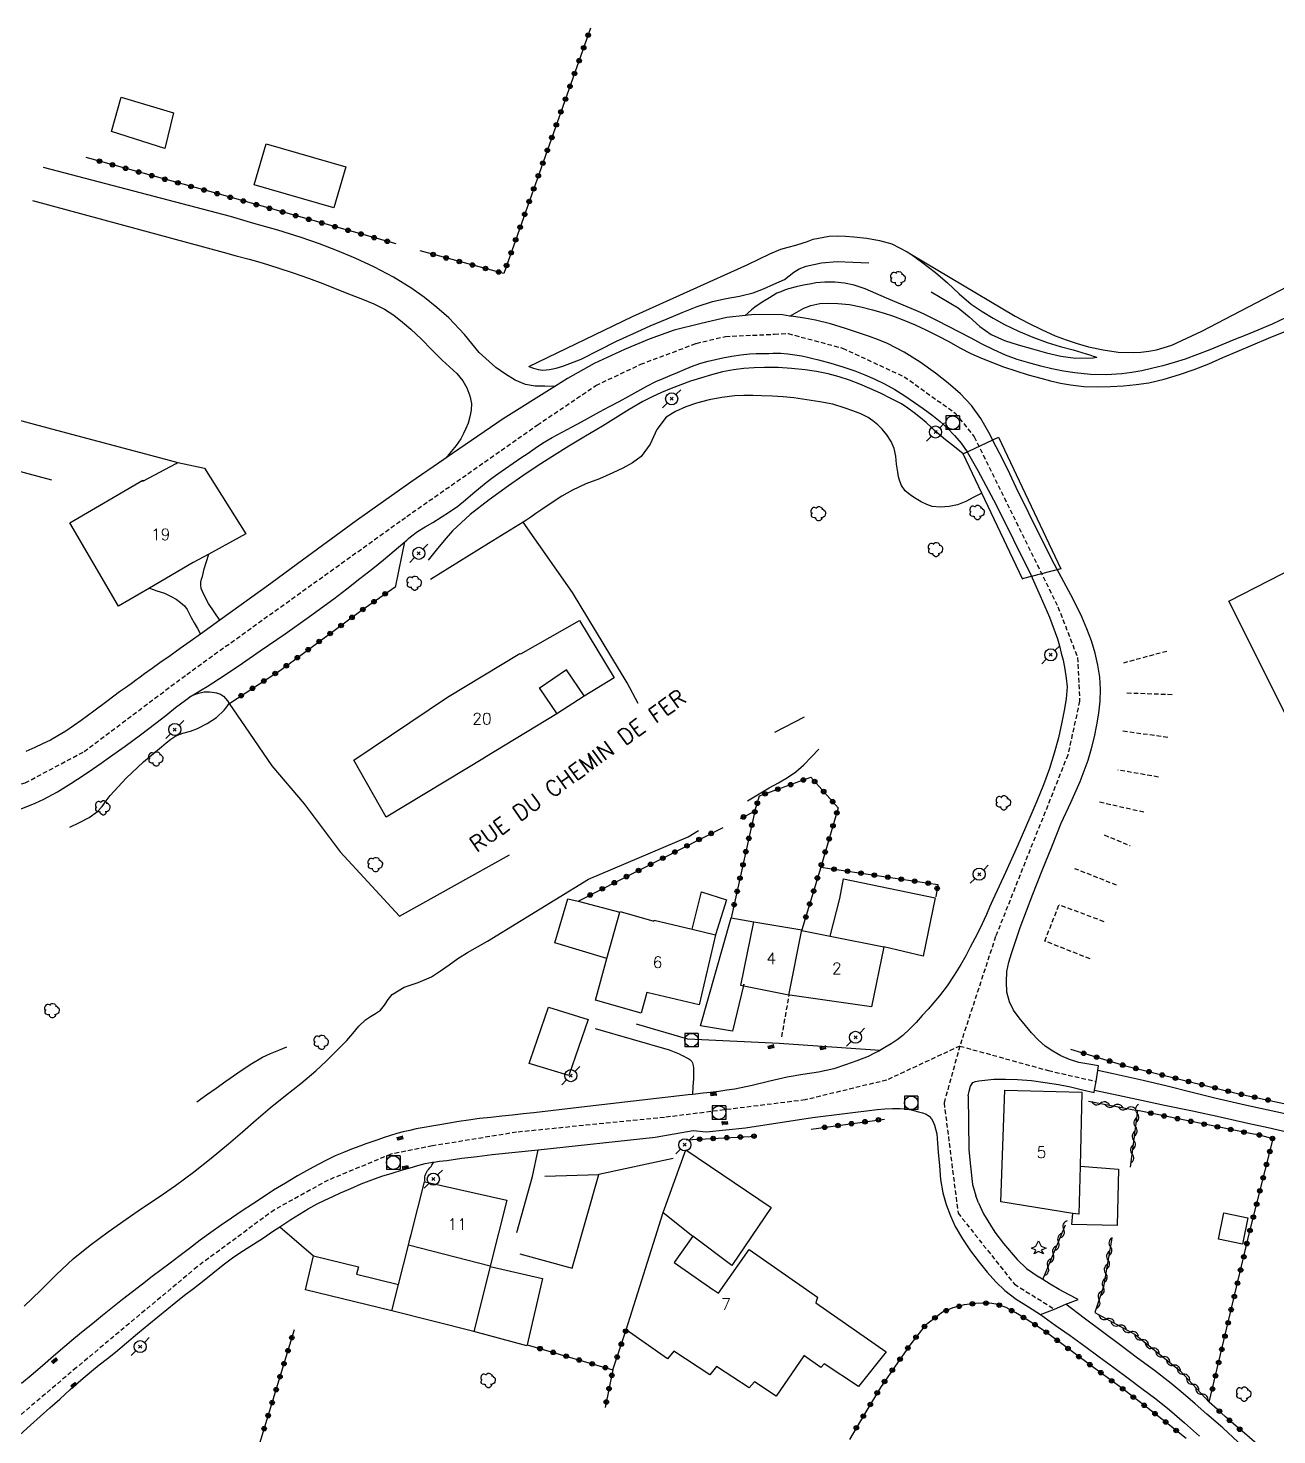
# Model space of a CAD drawing. Header units: millimetres. Extents: x 194066 to 195000, y 155070 to 156000.
# Drawn here: x 194628.3 to 194766.2, y 155818.3 to 155973.7 of the extents above; entities that cross this region are included whole.
import ezdxf
from ezdxf.enums import TextEntityAlignment as Align

# ---------------------------------------------------------------- set-up
doc = ezdxf.new("R2010")
doc.units = ezdxf.units.MM
doc.linetypes.add('DASHED', pattern=[0.75, 0.5, -0.25])
doc.layers.get('0').update_dxf_attribs({"linetype": 'CONTINUOUS'})
for name, color, linetype in [('W0001', 6, 'DASHED'), ('W0006', 2, 'CONTINUOUS'), ('W0008', 7, 'CONTINUOUS'), ('W0014', 7, 'CONTINUOUS'), ('W0017', 7, 'CONTINUOUS'), ('W0071', 7, 'CONTINUOUS'), ('W0101', 7, 'CONTINUOUS'), ('W0104', 1, 'CONTINUOUS'), ('W0112', 1, 'DASHED'), ('W0120', 7, 'CONTINUOUS'), ('W0211', 2, 'CONTINUOUS'), ('W0214', 2, 'CONTINUOUS'), ('W0300', 7, 'CONTINUOUS'), ('W0303', 7, 'CONTINUOUS'), ('W0310', 3, 'CONTINUOUS'), ('W0323', 7, 'CONTINUOUS'), ('W0330', 7, 'CONTINUOUS'), ('W0333', 7, 'CONTINUOUS'), ('W0401', 7, 'CONTINUOUS'), ('W0420', 7, 'CONTINUOUS'), ('W0473', 7, 'CONTINUOUS'), ('W0989', 7, 'CONTINUOUS'), ('W0991', 7, 'CONTINUOUS'), ('W1102', 7, 'CONTINUOUS')]:
    doc.layers.add(name, color=color, linetype=linetype)
doc.styles.get("Standard").update_dxf_attribs({"font": 'romans.shx', "width": 0.85})

# ---------------------------------------------------------------- blocks, each defined once
blk = doc.blocks.new('T473')
for p, q in [((-0.166667, 0.166667), (0.166667, -0.166667)), ((-0.166667, -0.166667), (0.166667, 0.166667)), ((0.500001, 0.500001), (1.000002, 1.000002)), ((-1.000002, -1.000002), (-0.500001, -0.500001))]:
    blk.add_line(p, q)
blk.add_ellipse((0, 0), major_axis=(0.471405, 0.471405), ratio=1, start_param=5.4977871438, end_param=11.780972451)
blk = doc.blocks.new('T420')
for p, q in [((0.75, 0.75), (-0.75, 0.75)), ((-0.75, 0.75), (-0.75, -0.75)), ((0.75, 0.75), (0.75, -0.75)), ((0.75, -0.75), (-0.75, -0.75))]:
    blk.add_line(p, q)
blk.add_ellipse((0, 0), major_axis=(-0.53, 0.53), ratio=1, start_param=3.926991, end_param=10.210176)
blk = doc.blocks.new('T401')
for p, q in [((-0.3, 0.3), (0, 0.3)), ((-0.3, -0.25), (-0.3, 0.3)), ((-0.3, 0.15), (0, 0.15)), ((-0.3, 0), (0, 0)), ((0, 0.3), (0, -0.25)), ((-0.3, -0.15), (0, -0.15)), ((-0.3, -0.25), (-0.3, -0.3)), ((-0.3, -0.3), (0, -0.3)), ((0, -0.3), (0, -0.25))]:
    blk.add_line(p, q)
blk = doc.blocks.new('T300')
for p, q in [((-0.8, 0.51), (-0.86, 0.34)), ((-0.86, 0.34), (-0.86, 0.17)), ((-0.86, 0.17), (-0.74, 0.06)), ((-0.69, 0.63), (-0.8, 0.51)), ((-0.8, -0.06), (-0.74, 0.06)), ((-0.74, 0.06), (-0.69, 0.11)), ((-0.57, 0.69), (-0.69, 0.63)), ((-0.46, 0.69), (-0.57, 0.69)), ((-0.29, 0.63), (-0.46, 0.69)), ((-0.29, 0.63), (-0.17, 0.74)), ((-0.23, 0.57), (-0.29, 0.63)), ((-0.17, 0.74), (-0.06, 0.8)), ((-0.06, 0.8), (0.06, 0.8)), ((0.06, 0.8), (0.23, 0.74)), ((0.23, 0.74), (0.34, 0.63)), ((0.34, 0.63), (0.4, 0.51)), ((0.46, 0.46), (0.34, 0.46)), ((0.4, 0.51), (0.4, 0.46)), ((0.57, 0.4), (0.46, 0.46)), ((0.57, 0.4), (0.69, 0.29)), ((0.69, 0.29), (0.74, 0.17)), ((0.74, 0.06), (0.69, -0.17)), ((0.74, 0.17), (0.74, 0.06)), ((-0.8, -0.17), (-0.8, -0.06)), ((-0.8, -0.23), (-0.8, -0.17)), ((-0.74, -0.34), (-0.8, -0.23)), ((-0.69, -0.4), (-0.74, -0.34)), ((-0.51, -0.46), (-0.69, -0.4)), ((-0.4, -0.46), (-0.51, -0.46)), ((-0.4, -0.46), (-0.34, -0.46)), ((-0.34, -0.46), (-0.34, -0.4)), ((-0.34, -0.51), (-0.34, -0.46)), ((-0.29, -0.63), (-0.34, -0.51)), ((-0.17, -0.74), (-0.29, -0.63)), ((-0.06, -0.8), (-0.17, -0.74)), ((0.06, -0.8), (-0.06, -0.8)), ((0.17, -0.74), (0.06, -0.8)), ((0.23, -0.69), (0.17, -0.74)), ((0.29, -0.46), (0.23, -0.46)), ((0.29, -0.63), (0.23, -0.69)), ((0.46, -0.4), (0.29, -0.46)), ((0.34, -0.51), (0.29, -0.63)), ((0.34, -0.51), (0.34, -0.46)), ((0.57, -0.34), (0.46, -0.4)), ((0.63, -0.29), (0.57, -0.34)), ((0.69, -0.17), (0.63, -0.29))]:
    blk.add_line(p, q)
blk = doc.blocks.new('T303')
for p, q in [((-0.77, 0), (-0.28, 0.21)), ((-0.28, -0.21), (-0.77, 0)), ((-0.28, 0.21), (0, 0.83)), ((0, 0.83), (0.28, 0.21)), ((0.28, 0.21), (0.83, 0)), ((0.83, 0), (0.28, -0.21)), ((-0.49, -0.63), (-0.28, -0.21)), ((0, -0.35), (-0.49, -0.63)), ((0.56, -0.63), (0, -0.35)), ((0.28, -0.21), (0.56, -0.63))]:
    blk.add_line(p, q)
blk = doc.blocks.new('t323o')
at = {"color": 0, "linetype": 'Continuous'}
for radius in [0.25, 0.15]:
    blk.add_circle((0, 0), radius, dxfattribs=at)
blk = doc.blocks.new('t310o')
at = {"color": 0, "linetype": 'Continuous'}
for centre, start, end in [((-0.5, 0.38), 216.8699, 323.1304), ((0.5, -0.37), 36.8699, 143.1303)]:
    blk.add_arc(centre, 0.625, start, end, dxfattribs=at)

msp = doc.modelspace()

# ---------------------------------------------------------------- linework, layer by layer
at = {"layer": 'W0001'}
for points in [[(194560.76, 155906.01), (194569.89, 155902.08), (194588.33, 155894.76), (194599.15, 155890.73), (194606.75, 155888.19), (194613.29, 155887.53), (194621.14, 155888.23), (194627.98, 155890.34), (194634.49, 155893.8), (194645.82, 155902.33), (194670.12, 155919.76), (194684.54, 155929.86), (194691.02, 155934.24), (194695.96, 155936.58), (194702.1, 155938.89), (194705.33, 155939.66), (194710.73, 155939.9), (194712.24, 155939.98), (194718.26, 155938.36), (194725.06, 155935.21), (194730.7, 155931.19), (194732.8, 155928.58)], [(194732.8, 155928.58), (194742.05, 155909.79), (194744.22, 155904.19), (194744.44, 155899.37), (194743.13, 155893.42), (194735.16, 155873.36), (194731.21, 155861.27)], [(194731.21, 155861.27), (194723.13, 155857.51), (194714.13, 155855.33), (194698.59, 155853.39), (194682.25, 155851.75), (194672.95, 155850.24), (194668.36, 155849.31), (194661.45, 155846.46), (194655.5, 155843.18), (194646.98, 155836.89), (194633.64, 155825.75), (194624.46, 155817.97), (194612.62, 155807.28), (194598, 155793.26), (194584.11, 155778.73), (194569.26, 155762.39), (194564.02, 155756.67), (194558.96, 155750.22), (194553.7, 155743), (194547.54, 155733.13)], [(194731.21, 155861.27), (194729.47, 155854.99), (194731.01, 155842.82), (194737.24, 155834.96), (194741.65, 155832.22)], [(194731.21, 155861.27), (194740.99, 155858.56), (194746.26, 155857.36)]]:
    msp.add_lwpolyline(points, dxfattribs=at)
at = {"layer": 'W0006'}
msp.add_lwpolyline([(194650.52, 155899.11), (194650.57, 155899.15)], dxfattribs=at)
at = {"layer": 'W0008'}
for points in [[(194711.61, 155942.03), (194708.55, 155942.08), (194707.49, 155941.96), (194705.49, 155941.75), (194702.64, 155941.09), (194699.67, 155940.34), (194696.9, 155939.34), (194694.18, 155938.22), (194690.83, 155936.67), (194687.88, 155935.01)], [(194737.45, 155922.98), (194736.73, 155924.49), (194736.01, 155926), (194735.24, 155927.48), (194734.4, 155929.05), (194733.52, 155930.6), (194732.5, 155932.03), (194731.28, 155933.32), (194729.93, 155934.49), (194728.52, 155935.59), (194726.83, 155936.81), (194725.07, 155937.92), (194723.22, 155938.87), (194722.24, 155939.28), (194721.24, 155939.64), (194720.23, 155939.99), (194718.6, 155940.55), (194716.94, 155941.05), (194715.26, 155941.47), (194714.05, 155941.69), (194712.83, 155941.86), (194712.42, 155941.91), (194711.61, 155942.03)], [(194669.93, 155916.96), (194670.13, 155917.15), (194670.33, 155917.34), (194670.53, 155917.53), (194671.32, 155918.11), (194672.17, 155918.61), (194673.02, 155919.12), (194673.94, 155919.7), (194674.86, 155920.28), (194675.75, 155920.9), (194676.6, 155921.59), (194677.42, 155922.31), (194678.26, 155923.02), (194678.89, 155923.52), (194679.52, 155924.01), (194680.17, 155924.48), (194681.02, 155925.08), (194681.88, 155925.66), (194682.74, 155926.24), (194683.52, 155926.78), (194684.31, 155927.33), (194685.11, 155927.85), (194686.19, 155928.49), (194687.3, 155929.09), (194688.41, 155929.68), (194689.42, 155930.23), (194690.42, 155930.77), (194691.43, 155931.31), (194692.51, 155931.9), (194693.59, 155932.48), (194694.67, 155933.07), (194695.65, 155933.62), (194696.63, 155934.17), (194697.63, 155934.68), (194698.43, 155935.02), (194699.23, 155935.35), (194700.03, 155935.67), (194700.89, 155936.04), (194701.75, 155936.4), (194702.62, 155936.72), (194703.42, 155936.94), (194704.22, 155937.12), (194705.02, 155937.29), (194706.02, 155937.48), (194707.01, 155937.64), (194708.02, 155937.74), (194708.71, 155937.78), (194709.41, 155937.79), (194710.11, 155937.79), (194710.55, 155937.8), (194711, 155937.8), (194711.44, 155937.8), (194712.22, 155937.73), (194713, 155937.62), (194713.77, 155937.51)], [(194713.77, 155937.51), (194714.38, 155937.37), (194714.99, 155937.22), (194715.6, 155937.06), (194716.96, 155936.69), (194718.3, 155936.29), (194719.63, 155935.84), (194720.73, 155935.4), (194721.82, 155934.93), (194722.88, 155934.41), (194724.02, 155933.78), (194725.12, 155933.1), (194726.2, 155932.37), (194727.17, 155931.7), (194728.12, 155931.01), (194729.03, 155930.26), (194729.85, 155929.51), (194730.63, 155928.72), (194731.35, 155927.88), (194732.01, 155926.91), (194732.61, 155925.88), (194733.19, 155924.85), (194735.24, 155921.07), (194737.14, 155917.2), (194739.05, 155913.33), (194740.08, 155910.99), (194741.11, 155908.65), (194741.98, 155906.25), (194742.21, 155905.47), (194742.42, 155904.68), (194742.61, 155903.88), (194742.81, 155902.9), (194742.97, 155901.92), (194743.05, 155900.94), (194742.97, 155899.64), (194742.75, 155898.33), (194742.49, 155897.04), (194742.1, 155895.32), (194741.64, 155893.61), (194741.11, 155891.93), (194740.45, 155890.11), (194739.7, 155888.32), (194738.94, 155886.53), (194737.62, 155883.47), (194736.25, 155880.44), (194734.86, 155877.41), (194734.5, 155876.6)], [(194687.88, 155935.01), (194686.48, 155934.13), (194680.78, 155930.55), (194674.47, 155926.23), (194674.23, 155926.06), (194670.56, 155923.57), (194664.52, 155919.3), (194658.06, 155914.53)], [(194746.54, 155859.07), (194745.45, 155859.27), (194744.36, 155859.47), (194743.31, 155859.78), (194742.38, 155860.19), (194741.48, 155860.69), (194740.64, 155861.27), (194739.85, 155861.97), (194739.13, 155862.74), (194738.45, 155863.55), (194737.78, 155864.38), (194737.15, 155865.24), (194736.68, 155866.16), (194736.42, 155867.24), (194736.35, 155868.38), (194736.42, 155869.52), (194736.61, 155870.52), (194736.91, 155871.5), (194737.23, 155872.48), (194737.87, 155874.36), (194738.57, 155876.21), (194739.29, 155878.05), (194740.32, 155880.67), (194741.37, 155883.28), (194742.42, 155885.89), (194743.46, 155888.18), (194744.5, 155890.48), (194745.38, 155892.84), (194745.76, 155894.13), (194746.09, 155895.43), (194746.36, 155896.75), (194746.56, 155898.05), (194746.71, 155899.37), (194746.75, 155900.68), (194746.66, 155902.02), (194746.46, 155903.35), (194746.17, 155904.66), (194745.76, 155906.02), (194745.25, 155907.36), (194744.69, 155908.68), (194743.74, 155910.64), (194742.69, 155912.55), (194741.65, 155914.47), (194740.23, 155917.3), (194738.84, 155920.14), (194737.45, 155922.98)], [(194640.54, 155901.91), (194640.32, 155901.76), (194639.69, 155901.3), (194639.05, 155900.84), (194638.41, 155900.39), (194636.99, 155899.33), (194635.58, 155898.26), (194634.15, 155897.22), (194633.31, 155896.64), (194632.47, 155896.06), (194631.6, 155895.53), (194630.76, 155895.07), (194629.9, 155894.66), (194629.03, 155894.25), (194628.07, 155893.8)], [(194627.12, 155887.31), (194628.1, 155887.71), (194629.08, 155888.11), (194630.04, 155888.55), (194631.56, 155889.37), (194633.04, 155890.27), (194634.49, 155891.22), (194635.43, 155891.86), (194636.37, 155892.51), (194637.3, 155893.17), (194639.02, 155894.4), (194640.73, 155895.65), (194642.42, 155896.92), (194643.51, 155897.78), (194644.59, 155898.65), (194645.7, 155899.48), (194645.96, 155899.68), (194646.16, 155899.83)], [(194746.05, 155856.14), (194746.1, 155856.39), (194746.26, 155857.36), (194746.46, 155858.56), (194746.54, 155859.07)], [(194736.17, 155857.62), (194736.27, 155857.62), (194737.59, 155857.56), (194739.11, 155857.45), (194740.62, 155857.26), (194742.12, 155857.02), (194743.44, 155856.76), (194744.75, 155856.45), (194746.05, 155856.14)], [(194701.21, 155855.87), (194689.13, 155854.48), (194684.16, 155853.91), (194682.98, 155853.78), (194681.81, 155853.64), (194680.64, 155853.51), (194679.41, 155853.38), (194678.17, 155853.25), (194676.95, 155853.1), (194675.89, 155852.94), (194674.83, 155852.77), (194673.77, 155852.58), (194672.9, 155852.43), (194672.04, 155852.28), (194671.18, 155852.11), (194670.45, 155851.95), (194669.73, 155851.79), (194669.02, 155851.6), (194668.32, 155851.39), (194667.62, 155851.16), (194666.92, 155850.92), (194666.26, 155850.69), (194665.6, 155850.46), (194664.95, 155850.22), (194664.03, 155849.88), (194663.12, 155849.53), (194662.22, 155849.15), (194661.27, 155848.68), (194660.33, 155848.18), (194659.4, 155847.67), (194658.06, 155846.92), (194656.73, 155846.14), (194655.42, 155845.34), (194654.25, 155844.59), (194653.1, 155843.82), (194651.95, 155843.05), (194650.78, 155842.27), (194649.62, 155841.49), (194648.47, 155840.69), (194647.29, 155839.81), (194646.12, 155838.92), (194644.95, 155838.03), (194643.98, 155837.3), (194643, 155836.56), (194642.02, 155835.82), (194640.92, 155834.98), (194639.83, 155834.13), (194638.74, 155833.27), (194637.63, 155832.39), (194636.52, 155831.5), (194635.42, 155830.6), (194634.39, 155829.77), (194633.36, 155828.93), (194632.35, 155828.08), (194631.11, 155827.02), (194629.88, 155825.95), (194628.65, 155824.88), (194627.59, 155823.98)], [(194701.67, 155855.92), (194701.21, 155855.87)], [(194732.12, 155855.76), (194732.22, 155849.84)], [(194707.55, 155852.22), (194714.94, 155853.36), (194722.09, 155854.25)], [(194722.09, 155854.25), (194722.94, 155854.32), (194723.79, 155854.39), (194724.63, 155854.39), (194725.32, 155854.32), (194726, 155854.2), (194726.66, 155854.02), (194727.08, 155853.89), (194727.49, 155853.75), (194727.84, 155853.53), (194728.08, 155853.24), (194728.26, 155852.89), (194728.42, 155852.52), (194728.67, 155851.57), (194728.75, 155850.56), (194728.83, 155849.55), (194728.95, 155848.04), (194729.08, 155846.53), (194729.33, 155845.05), (194729.7, 155843.78), (194730.17, 155842.53), (194730.71, 155841.32), (194731.49, 155839.96), (194732.38, 155838.66), (194733.33, 155837.41), (194734.23, 155836.3), (194735.18, 155835.24), (194736.19, 155834.26), (194737.44, 155833.3), (194738.78, 155832.45), (194740.11, 155831.6)], [(194679.57, 155849.28), (194684.65, 155849.82), (194697.56, 155851.2), (194701.77, 155851.94), (194703.21, 155851.8), (194707.55, 155852.22)], [(194673.1, 155848.45), (194673.75, 155848.54), (194674.54, 155848.64), (194676.21, 155848.87), (194677.89, 155849.08), (194679.57, 155849.28)], [(194732.22, 155849.84), (194732.34, 155848.33)], [(194732.34, 155848.33), (194732.6, 155845.99)], [(194732.6, 155845.99), (194732.97, 155844.72)], [(194733.26, 155843.94), (194732.97, 155844.72)], [(194733.26, 155843.94), (194733.81, 155842.73)], [(194627.39, 155818.33), (194628.58, 155819.39), (194629.65, 155820.35), (194630.72, 155821.32), (194631.79, 155822.28), (194632.95, 155823.32), (194634.11, 155824.35), (194635.3, 155825.35), (194636.17, 155826.05), (194637.07, 155826.74), (194637.95, 155827.44), (194639.18, 155828.47), (194640.4, 155829.52), (194641.63, 155830.56), (194642.62, 155831.37), (194643.61, 155832.18), (194644.61, 155832.98), (194645.58, 155833.75), (194646.56, 155834.5), (194647.55, 155835.26), (194648.7, 155836.18), (194649.86, 155837.1), (194651.04, 155837.98), (194652.11, 155838.7), (194653.2, 155839.4), (194654.29, 155840.09), (194655.3, 155840.77), (194656.1, 155841.3)], [(194733.81, 155842.73), (194735.08, 155840.72)], [(194735.08, 155840.72), (194736.03, 155839.47)], [(194736.03, 155839.47), (194737.54, 155837.68)], [(194737.54, 155837.68), (194738.56, 155836.7)], [(194738.56, 155836.7), (194739.98, 155835.74)], [(194744.27, 155833.29), (194743.23, 155833.84), (194742.19, 155834.39), (194741.17, 155834.97), (194740.77, 155835.23), (194740.37, 155835.48), (194739.98, 155835.74)], [(194740.11, 155831.6), (194741.65, 155832.22), (194742.91, 155832.74), (194744.27, 155833.29)]]:
    msp.add_lwpolyline(points, dxfattribs=at)
at = {"layer": 'W0014'}
for points in [[(194646.16, 155899.83), (194646.8, 155900.22), (194647.44, 155900.61), (194648.07, 155901), (194650.05, 155902.27), (194652, 155903.58), (194653.94, 155904.91), (194656.68, 155906.8), (194659.39, 155908.72), (194662.08, 155910.69), (194663.52, 155911.79), (194664.96, 155912.9), (194666.38, 155914.02), (194667.57, 155914.99), (194668.75, 155915.98), (194669.93, 155916.96)], [(194658.06, 155914.53), (194655.13, 155912.36), (194649.49, 155908.31), (194647.36, 155906.78), (194646.22, 155905.96)], [(194646.22, 155905.96), (194645.1, 155905.17), (194643.99, 155904.38), (194642.87, 155903.59), (194642.02, 155902.98), (194641.17, 155902.37), (194640.54, 155901.91)], [(194734.5, 155876.6), (194734.14, 155875.81), (194733.42, 155874.22), (194732.88, 155873.14)], [(194732.88, 155873.14), (194732.37, 155872.18), (194731.86, 155871.22), (194731.32, 155870.28), (194730.58, 155869.09), (194729.8, 155867.93), (194728.96, 155866.81), (194728.35, 155866.07), (194727.71, 155865.35), (194727.06, 155864.65), (194726.37, 155863.88), (194725.66, 155863.12), (194724.91, 155862.43), (194724.28, 155861.95), (194723.62, 155861.51), (194722.94, 155861.1), (194722.39, 155860.79), (194722.33, 155860.76), (194721.7, 155860.44), (194721.07, 155860.12)], [(194721.07, 155860.12), (194719.82, 155859.65), (194718.57, 155859.18), (194717.3, 155858.77), (194715.6, 155858.4), (194713.87, 155858.14), (194712.14, 155857.85), (194710.21, 155857.4), (194708.29, 155856.92), (194706.36, 155856.52), (194705.47, 155856.38), (194704.58, 155856.26), (194703.68, 155856.15), (194702.86, 155856.05), (194702.03, 155855.96), (194701.67, 155855.92)], [(194732.12, 155855.76), (194732.25, 155856.3), (194732.39, 155856.85), (194732.66, 155857.24), (194732.95, 155857.36), (194733.3, 155857.42), (194733.65, 155857.47), (194734.96, 155857.61), (194736.17, 155857.62)], [(194656.1, 155841.3), (194656.31, 155841.44), (194657.33, 155842.1), (194658.29, 155842.7), (194659.25, 155843.29), (194660.24, 155843.83), (194661.09, 155844.26), (194661.95, 155844.65), (194662.82, 155845.04), (194663.95, 155845.55), (194665.09, 155846.04), (194666.25, 155846.5), (194667.38, 155846.89), (194668.52, 155847.24), (194669.67, 155847.58), (194670.5, 155847.83), (194671.33, 155848.08), (194672.17, 155848.29), (194672.96, 155848.43), (194673.1, 155848.45)]]:
    msp.add_lwpolyline(points, dxfattribs=at)
at = {"layer": 'W0017'}
for points in [[(194686.48, 155934.13), (194685.39, 155934.15), (194684.3, 155934.18), (194683.25, 155934.35), (194682.11, 155934.82), (194681.02, 155935.48), (194679.98, 155936.21), (194678.14, 155937.9), (194676.51, 155939.86), (194674.78, 155941.71), (194673.46, 155942.85), (194672.1, 155943.94), (194670.69, 155944.95), (194668.67, 155946.19), (194666.57, 155947.3), (194664.42, 155948.3), (194662.46, 155949.12), (194660.47, 155949.87), (194658.46, 155950.57), (194655.87, 155951.39), (194653.25, 155952.14), (194650.64, 155952.89), (194629.99, 155958.32)], [(194628.8, 155954.66), (194649.86, 155948.97), (194651.29, 155948.57), (194652.73, 155948.18), (194654.16, 155947.77), (194655.88, 155947.24), (194657.59, 155946.69), (194659.29, 155946.1), (194660.86, 155945.51), (194662.42, 155944.89), (194663.97, 155944.25), (194665.23, 155943.76), (194666.48, 155943.26), (194667.68, 155942.67), (194668.69, 155941.99), (194669.66, 155941.24), (194670.59, 155940.45), (194671.77, 155939.35), (194672.89, 155938.18), (194674.02, 155937.02), (194674.83, 155936.3), (194675.65, 155935.58), (194676.33, 155934.77), (194676.77, 155933.97), (194677.1, 155933.11), (194677.27, 155932.24), (194677.24, 155931.52), (194677.09, 155930.79), (194676.89, 155930.09), (194676.66, 155929.49), (194676.39, 155928.92), (194676.08, 155928.36), (194675.59, 155927.62), (194675.03, 155926.93), (194674.47, 155926.23)], [(194668.86, 155912), (194668.91, 155912.04), (194668.93, 155912.12), (194669.93, 155916.96)], [(194649.49, 155908.31), (194648.85, 155909.23), (194648.21, 155910.16), (194647.7, 155911.15), (194647.56, 155911.49), (194647.43, 155911.83), (194647.37, 155912.18), (194647.39, 155912.5), (194647.47, 155912.83), (194647.55, 155913.15), (194647.76, 155913.98), (194648.01, 155914.8), (194648.25, 155915.61)], [(194641.71, 155911.86), (194642.53, 155911.57), (194643.35, 155911.29), (194644.12, 155910.93), (194644.65, 155910.63), (194645.15, 155910.28), (194645.59, 155909.88), (194645.86, 155909.49), (194646.08, 155909.05), (194646.31, 155908.62), (194646.66, 155908.01), (194647.01, 155907.39), (194647.36, 155906.78)], [(194646.16, 155899.84), (194646.22, 155899.88), (194646.44, 155900.01), (194646.49, 155900.04), (194646.7, 155900.12), (194646.91, 155900.19), (194647.12, 155900.25), (194647.44, 155900.33), (194647.76, 155900.39), (194648.08, 155900.41), (194648.35, 155900.4), (194648.62, 155900.37), (194648.89, 155900.33), (194649.12, 155900.28), (194649.34, 155900.22), (194649.55, 155900.14), (194649.67, 155900.08), (194649.77, 155900), (194649.88, 155899.92), (194650.11, 155899.68), (194650.32, 155899.4), (194650.52, 155899.11)], [(194650.52, 155899.11), (194652.28, 155896.52), (194655.22, 155892.23), (194658.81, 155888.03)], [(194690.95, 155863.2), (194699.12, 155860.84), (194699.49, 155860.7), (194699.85, 155860.55), (194700.21, 155860.4), (194700.48, 155860.28), (194700.74, 155860.16), (194701, 155860.02), (194701.14, 155859.95), (194701.28, 155859.87), (194701.4, 155859.78), (194701.51, 155859.67), (194701.61, 155859.55), (194701.69, 155859.42), (194701.77, 155859.14), (194701.78, 155858.83), (194701.79, 155858.52), (194701.8, 155857.65), (194701.73, 155856.79), (194701.67, 155855.92)], [(194722.39, 155860.79), (194711.27, 155861.57), (194701.18, 155862.02), (194695.49, 155863.7)], [(194682.3, 155840.69), (194684, 155846.86), (194684.65, 155849.82)], [(194672.14, 155846.26), (194672.12, 155846.41), (194672.11, 155846.56), (194672.11, 155846.71), (194672.13, 155846.83), (194672.17, 155846.96), (194672.21, 155847.08), (194672.28, 155847.23), (194672.35, 155847.38), (194672.43, 155847.52), (194672.55, 155847.67), (194672.69, 155847.8), (194672.81, 155847.95), (194672.91, 155848.11), (194673.01, 155848.28), (194673.1, 155848.45)], [(194656.1, 155841.3), (194659.84, 155838.08)]]:
    msp.add_lwpolyline(points, dxfattribs=at)
at = {"layer": 'W0071'}
for points in [[(194767.26, 155941.74), (194765.7, 155941.03), (194764.13, 155940.35), (194762.81, 155939.8), (194761.48, 155939.27), (194760.15, 155938.74), (194758.81, 155938.19), (194757.46, 155937.65), (194756.1, 155937.15), (194754.88, 155936.76), (194753.64, 155936.41), (194752.39, 155936.1), (194751.31, 155935.86), (194750.22, 155935.66), (194749.12, 155935.52), (194747.39, 155935.42), (194745.64, 155935.46), (194743.91, 155935.62), (194742.65, 155935.82), (194741.39, 155936.08), (194740.14, 155936.39), (194738.84, 155936.73), (194737.54, 155937.12), (194736.27, 155937.57), (194734.95, 155938.16), (194733.67, 155938.82), (194732.38, 155939.5), (194731.16, 155940.13), (194729.95, 155940.77), (194728.73, 155941.39), (194728.01, 155941.75), (194727.28, 155942.1), (194726.55, 155942.44), (194725.41, 155942.94), (194724.25, 155943.42), (194723.1, 155943.89), (194721.92, 155944.41), (194720.74, 155944.93), (194719.54, 155945.32), (194718.47, 155945.53), (194717.39, 155945.65), (194716.3, 155945.66), (194715.81, 155945.62), (194715.31, 155945.56), (194714.81, 155945.48), (194713.96, 155945.33), (194713.12, 155945.15), (194712.3, 155944.92), (194711.86, 155944.76), (194711.43, 155944.6), (194711, 155944.43)], [(194711, 155944.43), (194710.18, 155943.93), (194709.37, 155943.43), (194708.58, 155942.88), (194708.21, 155942.58), (194707.85, 155942.27), (194707.49, 155941.96)], [(194712.42, 155941.91), (194713.2, 155942.34), (194713.97, 155942.77), (194714.77, 155943.09), (194715.74, 155943.28), (194716.73, 155943.33), (194717.73, 155943.3), (194719.02, 155943.17), (194720.29, 155942.91), (194721.56, 155942.6), (194722.73, 155942.27), (194723.88, 155941.89), (194725.02, 155941.46), (194726.29, 155940.93), (194727.54, 155940.35), (194728.78, 155939.74), (194730, 155939.09), (194731.2, 155938.41), (194732.43, 155937.77), (194733.61, 155937.24), (194734.81, 155936.76), (194736.03, 155936.3), (194737.39, 155935.85), (194738.76, 155935.43), (194740.15, 155935.05), (194741.24, 155934.77), (194742.34, 155934.5), (194743.45, 155934.3), (194744.9, 155934.14), (194746.38, 155934.1), (194747.85, 155934.12), (194749.27, 155934.19), (194750.68, 155934.33), (194752.09, 155934.55), (194753.78, 155934.94), (194755.46, 155935.45), (194757.11, 155936.02), (194758.7, 155936.64), (194760.27, 155937.33), (194761.84, 155938.01), (194763.57, 155938.74), (194765.3, 155939.47), (194767.04, 155940.16)], [(194769.51, 155853.26), (194766.13, 155854.02), (194762.74, 155854.74), (194759.36, 155855.5), (194756.73, 155856.16), (194754.1, 155856.84), (194751.46, 155857.48), (194749.8, 155857.85), (194748.13, 155858.2), (194746.46, 155858.56)], [(194746.1, 155856.39), (194748.68, 155855.84), (194751.26, 155855.3), (194753.83, 155854.75), (194756.9, 155854.1), (194759.96, 155853.44), (194763.02, 155852.77), (194765.25, 155852.27), (194767.49, 155851.76)], [(194761.95, 155817.53), (194760.24, 155819.09), (194758.5, 155820.62), (194757.2, 155821.76), (194755.88, 155822.89), (194754.54, 155824), (194752.71, 155825.43), (194750.85, 155826.81), (194748.98, 155828.19), (194746.96, 155829.71), (194744.93, 155831.22), (194742.91, 155832.74)], [(194740.11, 155831.6), (194741.75, 155830.44), (194743.38, 155829.28), (194745.01, 155828.12), (194746.61, 155826.95), (194748.21, 155825.78), (194749.8, 155824.59), (194751.33, 155823.45), (194752.86, 155822.29), (194754.36, 155821.09), (194756.04, 155819.66), (194757.68, 155818.19)]]:
    msp.add_lwpolyline(points, dxfattribs=at)
at = {"layer": 'W0101'}
for points in [[(194646.52, 155914.67), (194641.71, 155911.86), (194638.28, 155909.86), (194632.9, 155919.06), (194640.98, 155923.78), (194640.96, 155923.67), (194644.64, 155925.63), (194644.81, 155925.72), (194644.85, 155925.72), (194647.79, 155925.1), (194652.36, 155917.85)], [(194652.36, 155917.85), (194648.25, 155915.61), (194646.52, 155914.67)], [(194707.03, 155867.95), (194708.45, 155875.01), (194713.77, 155874.09), (194713.77, 155874.09)], [(194713.77, 155874.09), (194713.76, 155874.05), (194716.9, 155873.42), (194722.8, 155872.23), (194721.47, 155865.6)], [(194712.33, 155866.89), (194712.33, 155866.89), (194707.34, 155867.89), (194707.03, 155867.95)], [(194721.47, 155865.6), (194712.43, 155866.88), (194712.43, 155866.87), (194712.36, 155866.88), (194712.33, 155866.89)], [(194735.75, 155844.07), (194736.17, 155856.4)], [(194736.17, 155856.4), (194744.7, 155856.18), (194744.49, 155848.01), (194744.35, 155842.69), (194743.68, 155842.79), (194735.75, 155844.07)], [(194670.31, 155839.26), (194670.48, 155839.94), (194670.61, 155840.44), (194672.07, 155846.27), (194672.14, 155846.26), (194681.17, 155844.23), (194679.34, 155836.97), (194679.33, 155836.93)], [(194679.34, 155836.97), (194670.31, 155839.26)]]:
    msp.add_lwpolyline(points, dxfattribs=at)
for points in [[(194664.28, 155892.85), (194674.62, 155899.82), (194674.62, 155899.82), (194682.63, 155904.65), (194682.71, 155904.61), (194689.22, 155908.29), (194693.05, 155901.94), (194689.72, 155899.93), (194689.71, 155899.95), (194687.77, 155902.82), (194684.74, 155900.78), (194684.82, 155900.74), (194686.69, 155897.97), (194678.73, 155893.16), (194678.7, 155893.11), (194667.85, 155886.56)], [(194702.41, 155865.83), (194696.77, 155867.16), (194696.65, 155867.19), (194696.02, 155864.92), (194690.96, 155866.34), (194692.24, 155870.95), (194693.67, 155876.06), (194693.69, 155876.13), (194697.43, 155875.08), (194697.45, 155875.16), (194701.64, 155874.17), (194704.23, 155873.56)], [(194698.46, 155842.9), (194701.71, 155840.27), (194699.67, 155837.35), (194703.93, 155834.37), (194704, 155834.35), (194704.56, 155833.98), (194704.56, 155833.99), (194707.93, 155838.81), (194715.49, 155833.52), (194715.3, 155832.92), (194723.09, 155827.48), (194720.01, 155823.67), (194716.21, 155826.17), (194715.87, 155825.75), (194713.99, 155827.07), (194713.98, 155827.06), (194710.92, 155822.61), (194708.52, 155824.19), (194707.96, 155823.5), (194704.35, 155825.89), (194703.6, 155824.96), (194699.62, 155827.58), (194698.92, 155826.71), (194694.34, 155829.91)]]:
    msp.add_lwpolyline(points, close=True, dxfattribs=at)
at = {"layer": 'W0104'}
for points in [[(194654.6, 155960.94), (194663.38, 155958.4), (194662.07, 155953.85), (194653.28, 155956.4), (194654.6, 155960.94)], [(194796.55, 155928.66), (194809.14, 155904.07), (194773.3, 155885.72), (194760.91, 155910.41), (194796.55, 155928.66)], [(194685.79, 155865.55), (194690.15, 155864.22), (194688.01, 155858), (194683.65, 155859.34), (194683.76, 155859.67)], [(194760.36, 155842.83), (194763.02, 155842.3), (194762.44, 155839.4), (194759.78, 155839.93), (194760.36, 155842.83)]]:
    msp.add_lwpolyline(points, close=True, dxfattribs=at)
for points in [[(194630.93, 155923.78), (194623.91, 155925.66), (194624.96, 155931.04), (194631.98, 155929.16), (194631.99, 155929.16), (194640.01, 155927.01), (194642.92, 155926.23), (194644.85, 155925.72)], [(194689.72, 155899.93), (194686.69, 155897.97)], [(194716.9, 155873.42), (194717.94, 155877.57), (194718.36, 155879.74), (194728.47, 155877.66), (194727.15, 155871.19), (194722.8, 155872.23)], [(194692.24, 155870.95), (194686.47, 155872.67), (194687.92, 155877.55), (194689.05, 155877.26), (194693.67, 155876.06)], [(194701.64, 155874.17), (194702.66, 155878.29), (194705.43, 155877.43), (194704.23, 155873.56)], [(194707.34, 155867.89), (194707.37, 155868.09), (194706.1, 155862.91), (194702.56, 155863.5), (194705.95, 155875.43), (194708.45, 155875.01)], [(194698.46, 155842.9), (194700.95, 155849.81), (194710.37, 155843.45), (194706.04, 155837.03), (194701.71, 155840.27)], [(194744.49, 155848.01), (194748.73, 155847.66), (194748.58, 155841.43), (194743.58, 155841.56), (194743.68, 155842.79)], [(194668.49, 155832.02), (194669.23, 155834.94), (194670.31, 155839.26)], [(194668.49, 155832.02), (194658.93, 155834.35), (194659.84, 155838.08), (194664.79, 155836.87), (194664.59, 155836.07), (194669.23, 155834.94)], [(194679.33, 155836.93), (194677.53, 155829.75), (194668.49, 155832.02)], [(194679.33, 155836.93), (194685.12, 155835.58), (194683.41, 155828.27), (194683.38, 155828.16), (194677.53, 155829.75)]]:
    msp.add_lwpolyline(points, dxfattribs=at)
at = {"layer": 'W0112'}
for points in [[(194754.07, 155904.87), (194749.29, 155903.58)], [(194754.66, 155900.07), (194749.67, 155900.25)], [(194754.18, 155895.37), (194749.03, 155896.07)], [(194753.14, 155890.98), (194748.67, 155891.76)], [(194751.53, 155887.09), (194746.51, 155888.23)], [(194747.17, 155884.59), (194750.01, 155883.41)], [(194748.53, 155879.04), (194743.93, 155880.85)], [(194745.6, 155870.9), (194740.6, 155872.87), (194742.17, 155876.86)], [(194747.14, 155875.01), (194742.17, 155876.86)], [(194711.55, 155862.3), (194712.36, 155866.88)]]:
    msp.add_lwpolyline(points, dxfattribs=at)
at = {"layer": 'W0120'}
msp.add_lwpolyline([(194731.59, 155926.7), (194735.49, 155928.54), (194742.36, 155914), (194738.11, 155912.89), (194738.12, 155912.88), (194733.64, 155922.36)], close=True, dxfattribs=at)
at = {"layer": 'W0211'}
for points in [[(194711.83, 155945.93), (194712.36, 155946.35), (194712.89, 155946.76), (194713.45, 155947.11), (194714.24, 155947.42), (194715.09, 155947.62), (194715.94, 155947.78), (194717.66, 155947.92), (194719.4, 155947.86), (194721.15, 155947.8)], [(194683.61, 155936.32), (194684.12, 155936.17), (194684.64, 155936.02), (194685.15, 155935.94), (194685.89, 155935.99), (194686.63, 155936.17), (194687.36, 155936.37), (194689.39, 155937.14), (194691.34, 155938.15), (194693.29, 155939.15), (194695.15, 155939.99), (194697.01, 155940.82), (194698.88, 155941.61), (194700.54, 155942.29), (194702.2, 155942.95), (194703.9, 155943.51), (194705.39, 155943.84), (194706.89, 155944.1), (194708.37, 155944.47), (194709.54, 155944.91), (194710.68, 155945.42), (194711.83, 155945.93)], [(194728.03, 155944.57), (194729.04, 155943.99), (194730.04, 155943.42), (194731.02, 155942.81), (194732.24, 155941.82), (194733.41, 155940.77), (194734.67, 155939.87), (194736.13, 155939.21), (194737.67, 155938.73), (194739.24, 155938.3), (194740.8, 155937.86), (194742.38, 155937.48), (194743.97, 155937.26), (194745.92, 155937.3), (194746.29, 155937.35)], [(194724.76, 155932.23), (194723.6, 155932.8), (194722.44, 155933.38), (194721.27, 155933.91), (194720.16, 155934.38), (194719.03, 155934.82), (194717.89, 155935.19), (194716.65, 155935.52), (194715.39, 155935.77), (194714.11, 155935.97), (194712.63, 155936.13), (194711.14, 155936.22), (194709.65, 155936.23), (194708.51, 155936.2), (194707.36, 155936.12), (194706.23, 155935.98), (194705, 155935.74), (194703.78, 155935.42), (194702.57, 155935.05), (194701.48, 155934.7), (194700.4, 155934.32), (194699.33, 155933.9), (194698.27, 155933.45), (194697.23, 155932.97), (194696.2, 155932.46), (194694.69, 155931.6), (194693.22, 155930.68), (194691.75, 155929.75), (194689.88, 155928.63), (194688.01, 155927.52), (194686.15, 155926.37), (194684.54, 155925.33), (194682.95, 155924.27), (194681.38, 155923.17), (194679.22, 155921.61), (194677.11, 155919.97), (194675.17, 155918.17), (194674.25, 155917.12), (194673.37, 155916.03), (194672.49, 155914.94)], [(194731.59, 155926.7), (194730.61, 155927.47), (194729.64, 155928.25), (194728.68, 155929.05), (194728.08, 155929.59), (194727.48, 155930.15), (194726.87, 155930.68), (194726.18, 155931.22), (194725.47, 155931.72), (194724.76, 155932.23)], [(194632.9, 155885.45), (194633.97, 155885.98), (194635.04, 155886.51), (194635.98, 155887.17), (194636.47, 155887.73), (194636.92, 155888.35), (194637.37, 155888.96), (194639.14, 155890.88), (194641.05, 155892.66), (194643.05, 155894.33), (194643.57, 155894.75), (194644.08, 155895.17), (194644.63, 155895.53), (194645.41, 155895.84), (194646.23, 155896.07), (194647.03, 155896.35), (194648.09, 155896.89), (194649.1, 155897.56), (194649.96, 155898.37), (194650.15, 155898.61), (194650.33, 155898.86), (194650.52, 155899.11)], [(194710.17, 155889.81), (194711.17, 155890.36), (194712.16, 155890.92), (194713.1, 155891.55), (194713.99, 155892.34), (194714.81, 155893.21), (194715.64, 155894.08)], [(194707.76, 155888.35), (194710.17, 155889.81)], [(194627.87, 155832.54), (194629.68, 155834.27), (194631.44, 155836.05), (194633.27, 155837.75), (194635.17, 155839.28), (194637.14, 155840.74), (194639.14, 155842.16), (194640.95, 155843.4), (194642.79, 155844.6), (194644.6, 155845.85), (194646.58, 155847.34), (194648.53, 155848.89), (194650.45, 155850.47), (194651.99, 155851.78), (194653.51, 155853.11), (194655.05, 155854.43), (194656.73, 155855.79), (194658.42, 155857.12), (194660.07, 155858.52), (194661.24, 155859.61), (194662.38, 155860.73), (194663.49, 155861.87), (194664.17, 155862.66), (194664.83, 155863.46), (194665.56, 155864.18), (194666.11, 155864.54), (194666.69, 155864.87), (194667.22, 155865.25), (194667.68, 155865.8), (194668.07, 155866.4), (194668.52, 155866.95), (194669.83, 155867.76), (194671.38, 155868.3), (194672.86, 155868.93), (194673.85, 155869.57), (194674.8, 155870.26), (194675.77, 155870.93), (194676.85, 155871.59), (194677.95, 155872.23), (194679.04, 155872.87), (194690.21, 155879.7), (194701.21, 155884.39), (194702.35, 155885.08)]]:
    msp.add_lwpolyline(points, dxfattribs=at)
at = {"layer": 'W0214'}
for points in [[(194683.61, 155936.32), (194695.04, 155941.85), (194707.8, 155947.62), (194709.01, 155948.2), (194710.21, 155948.78), (194711.45, 155949.28), (194712.26, 155949.53), (194713.08, 155949.75), (194713.89, 155949.99), (194714.27, 155950.12), (194714.64, 155950.26), (194715.01, 155950.39)], [(194715.01, 155950.39), (194715.59, 155950.51), (194716.18, 155950.63), (194716.77, 155950.72), (194717.68, 155950.77), (194718.59, 155950.74), (194719.5, 155950.67), (194720.93, 155950.52), (194722.35, 155950.27), (194723.71, 155949.87), (194725.4, 155949.02), (194725.88, 155948.69), (194726.99, 155947.91), (194728.52, 155946.72), (194729.85, 155945.57), (194731.12, 155944.35), (194732.47, 155943.23), (194733.66, 155942.41), (194734.89, 155941.66), (194736.15, 155940.97), (194737.68, 155940.23), (194739.26, 155939.58), (194740.86, 155939), (194742.29, 155938.56), (194743.73, 155938.17), (194745.17, 155937.75), (194745.56, 155937.62), (194745.94, 155937.49), (194746.33, 155937.36)], [(194717.19, 155932.18), (194715.76, 155932.42), (194714.32, 155932.66), (194712.89, 155932.86), (194711.7, 155932.97), (194710.51, 155933.05), (194709.32, 155933.1), (194708.33, 155933.12), (194707.34, 155933.12), (194706.35, 155933.08), (194704.92, 155932.92), (194703.51, 155932.66), (194702.13, 155932.28), (194700.95, 155931.87), (194699.79, 155931.37), (194698.76, 155930.73), (194697.76, 155929.39), (194697, 155927.77), (194696.02, 155926.38), (194695.05, 155925.7), (194693.98, 155925.12), (194692.88, 155924.59), (194691.4, 155923.94), (194689.89, 155923.36), (194688.42, 155922.69), (194687.24, 155922), (194686.09, 155921.24), (194684.95, 155920.48), (194684.39, 155920.1), (194683.82, 155919.71), (194683.26, 155919.33), (194682.99, 155919.13)], [(194733.64, 155922.36), (194732.76, 155921.89), (194731.88, 155921.42), (194730.96, 155921.07), (194730.04, 155920.88), (194729.09, 155920.79), (194728.17, 155920.88), (194727.55, 155921.08), (194726.94, 155921.38), (194726.37, 155921.72), (194725.76, 155922.14), (194725.19, 155922.62), (194724.76, 155923.19), (194724.57, 155923.66), (194724.45, 155924.16), (194724.35, 155924.67), (194724.23, 155925.55), (194724.15, 155926.43), (194723.96, 155927.28), (194723.61, 155928.04), (194723.16, 155928.77), (194722.62, 155929.43), (194722.15, 155929.9), (194721.62, 155930.32), (194721.07, 155930.7), (194720.27, 155931.11), (194719.41, 155931.43), (194718.55, 155931.72), (194718.1, 155931.88), (194717.64, 155932.03), (194717.19, 155932.18)], [(194682.99, 155919.13), (194679.16, 155916.77), (194672.73, 155912.82)], [(194710.78, 155895.95), (194714.04, 155897.62)], [(194646.94, 155855.1), (194648, 155855.87), (194649.07, 155856.63), (194650.15, 155857.39), (194651.48, 155858.32), (194652.82, 155859.24), (194654.21, 155860.05), (194655.09, 155860.46), (194655.99, 155860.83), (194656.89, 155861.19)]]:
    msp.add_lwpolyline(points, dxfattribs=at)
at = {"layer": 'W0303'}
for points in [[(194682.6, 155838.32), (194688.41, 155836.73), (194691.34, 155847.08), (194691.35, 155847.12), (194699.56, 155848.89)], [(194685.38, 155846.91), (194691.34, 155847.08)]]:
    msp.add_lwpolyline(points, dxfattribs=at)
at = {"layer": 'W0310'}
for points in [[(194745.41, 155855.2), (194750.84, 155854.16), (194750.85, 155854.15), (194750.03, 155847.88)], [(194740.37, 155835.48), (194742.89, 155841.53)], [(194748.01, 155840.06), (194747.07, 155834.72), (194746.11, 155831.83)], [(194746.11, 155831.83), (194750.57, 155829.4), (194755.56, 155825.39), (194758.76, 155821.93)]]:
    msp.add_lwpolyline(points, dxfattribs=at)
at = {"layer": 'W0323'}
for points in [[(194690.43, 155973.71), (194680.84, 155946.62), (194671.59, 155949.1)], [(194668.97, 155949.88), (194649.45, 155955.36), (194634.73, 155959.42)], [(194650.57, 155899.15), (194655.55, 155902.39), (194656.18, 155902.8), (194665.1, 155909.37), (194668.86, 155912)], [(194708.58, 155887.22), (194709.09, 155888.91), (194714.75, 155890.96), (194717.79, 155887.58), (194715.84, 155881.03), (194713.77, 155874.09)], [(194706.99, 155886.41), (194708.58, 155887.22), (194705.95, 155875.43)], [(194689.05, 155877.26), (194705.07, 155885.43)], [(194715.84, 155881.03), (194728.78, 155879.1), (194728.56, 155877.77)], [(194743.45, 155860.91), (194749.51, 155859.07), (194762.03, 155856), (194776.94, 155852.78), (194779.7, 155860.48), (194782.67, 155860)], [(194763.84, 155851.5), (194750.85, 155854.15)], [(194714.79, 155852.08), (194722.88, 155853.21)], [(194700.98, 155850.9), (194708.76, 155851.33)], [(194758.76, 155821.93), (194763.2, 155840.66), (194765.8, 155851.03), (194763.89, 155851.55)], [(194756.21, 155817.93), (194753.86, 155819.8), (194751.49, 155821.64), (194749.1, 155823.47), (194746.68, 155825.26), (194744.25, 155827.04), (194742.34, 155828.48), (194740.42, 155829.9), (194738.42, 155831.19), (194737.38, 155831.8), (194736.33, 155832.38), (194735.23, 155832.76), (194734.48, 155832.86), (194733.72, 155832.88), (194732.96, 155832.84), (194731.69, 155832.67), (194730.44, 155832.34), (194729.28, 155831.87), (194727.37, 155830.39), (194725.8, 155828.38), (194724.32, 155826.29), (194722.44, 155823.55), (194720.73, 155820.68), (194719.01, 155817.81)], [(194648.97, 155797.2), (194649.92, 155799.95), (194652.86, 155814.03), (194657.72, 155829.95)], [(194692.89, 155825.5), (194694.34, 155829.91)], [(194683.41, 155828.27), (194692.89, 155825.5), (194692.03, 155821.33)], [(194778.92, 155800.72), (194778.03, 155801.73), (194777.14, 155802.75), (194776.26, 155803.76), (194774.69, 155805.58), (194773.14, 155807.4), (194771.57, 155809.22), (194769.67, 155811.43), (194767.76, 155813.63), (194765.74, 155815.73), (194764.34, 155817.02), (194762.9, 155818.27), (194761.46, 155819.51), (194760.56, 155820.32), (194759.66, 155821.12), (194758.76, 155821.93)]]:
    msp.add_lwpolyline(points, dxfattribs=at)
at = {"layer": 'W0330'}
for points in [[(194737.33, 155941.88), (194738.79, 155941.14), (194740.24, 155940.41), (194741.73, 155939.74), (194742.95, 155939.28), (194744.18, 155938.86), (194745.43, 155938.52), (194747.05, 155938.17), (194748.69, 155937.93), (194750.34, 155937.87), (194751.2, 155937.92), (194752.07, 155938.02), (194752.93, 155938.16), (194754.64, 155938.71), (194756.29, 155939.48), (194757.95, 155940.24), (194777.72, 155950.54)], [(194725.88, 155948.69), (194737.33, 155941.88)], [(194695.68, 155899.1), (194694.45, 155901.4), (194688.42, 155911.36), (194682.99, 155919.13)], [(194658.81, 155888.03), (194662.76, 155882.73), (194669.31, 155875.6), (194681.48, 155882.39)]]:
    msp.add_lwpolyline(points, dxfattribs=at)
at = {"layer": 'W0333'}
msp.add_lwpolyline([(194638.59, 155966.08), (194644.38, 155964.35), (194643.42, 155960.43), (194637.51, 155962.29)], close=True, dxfattribs=at)
at = {"layer": 'W1102'}
msp.add_lwpolyline([(194712.33, 155866.89), (194713.77, 155874.09)], dxfattribs=at)

# ---------------------------------------------------------------- block references
at = {"layer": 'W0300'}
for p in [(194724.43, 155946.04), (194715.63, 155920.07), (194733.16, 155920.21), (194728.57, 155916.11), (194670.99, 155912.39), (194642.46, 155892.98), (194636.6, 155887.59), (194736.07, 155888.13), (194666.69, 155881.31), (194630.99, 155865.18), (194660.72, 155861.68), (194679.15, 155824.33), (194762.61, 155822.81)]:
    msp.add_blockref('T300', p, dxfattribs=at)
at = {"layer": 'W0303'}
msp.add_blockref('T303', (194739.9, 155838.94), dxfattribs=at)
at = {"layer": 'W0310'}
for p, rotation in [((194746.75, 155854.94), 349.1293563900607), ((194748.22, 155854.66), 349.1293563900607), ((194749.7, 155854.38), 349.1293563900607), ((194750.8, 155853.83), 262.6310967750125), ((194750.61, 155852.34), 262.6310967750125), ((194750.42, 155850.85), 262.6310967750125), ((194750.23, 155849.36), 262.6310967750125), ((194742.68, 155841.02), 67.40435562155733), ((194742.1, 155839.64), 67.40435562155733), ((194747.84, 155839.11), 259.9718376611132), ((194741.53, 155838.25), 67.40435562155733), ((194747.58, 155837.63), 259.9718376611132), ((194740.95, 155836.87), 67.40435562155733), ((194747.32, 155836.15), 259.9718376611132), ((194747.05, 155834.68), 251.707962823329), ((194746.58, 155833.25), 251.707962823329), ((194747.43, 155831.11), 331.4102601794082), ((194748.75, 155830.39), 331.4102601794082), ((194750.06, 155829.68), 331.4102601794082), ((194751.29, 155828.82), 321.1878580323965), ((194752.46, 155827.88), 321.1878580323965), ((194753.63, 155826.94), 321.1878580323965), ((194754.8, 155826), 321.1878580323965), ((194755.91, 155825.01), 312.7891382939794), ((194756.93, 155823.9), 312.7891382939794), ((194757.95, 155822.8), 312.7891382939794)]:
    msp.add_blockref('t310o', p, dxfattribs=dict(at, rotation=rotation))
at = {"layer": 'W0323'}
for p, rotation in [((194689.66, 155971.53), 250.5058478335693), ((194690.16, 155972.94), 250.5058478335693), ((194689.16, 155970.11), 250.5058478335693), ((194688.66, 155968.7), 250.5058478335693), ((194688.15, 155967.28), 250.5058478335693), ((194687.65, 155965.87), 250.5058478335693), ((194687.15, 155964.46), 250.5058478335693), ((194686.65, 155963.04), 250.5058478335693), ((194686.15, 155961.63), 250.5058478335693), ((194636.18, 155959.02), 164.5730991224325), ((194685.65, 155960.21), 250.5058478335693), ((194637.62, 155958.62), 164.5730991224325), ((194639.07, 155958.22), 164.5730991224325), ((194640.51, 155957.82), 164.5730991224325), ((194685.15, 155958.8), 250.5058478335693), ((194641.96, 155957.42), 164.5730991224325), ((194643.41, 155957.02), 164.5730991224325), ((194644.85, 155956.62), 164.5730991224325), ((194646.3, 155956.22), 164.5730991224325), ((194684.15, 155955.97), 250.5058478335693), ((194684.65, 155957.39), 250.5058478335693), ((194647.74, 155955.83), 164.5730991224325), ((194649.19, 155955.43), 164.5730991224325), ((194650.63, 155955.02), 164.3314081548505), ((194652.08, 155954.62), 164.3314081548505), ((194683.65, 155954.56), 250.5058478335693), ((194653.52, 155954.21), 164.3314081548505), ((194654.97, 155953.81), 164.3314081548505), ((194656.41, 155953.4), 164.3314081548505), ((194657.86, 155953), 164.3314081548505), ((194683.15, 155953.14), 250.5058478335693), ((194659.3, 155952.59), 164.3314081548505), ((194660.74, 155952.19), 164.3314081548505), ((194662.19, 155951.78), 164.3314081548505), ((194663.63, 155951.38), 164.3314081548505), ((194682.65, 155951.73), 250.5058478335693), ((194665.08, 155950.97), 164.3314081548505), ((194666.52, 155950.57), 164.3314081548505), ((194667.97, 155950.16), 164.3314081548505), ((194682.15, 155950.32), 250.5058478335693), ((194673.04, 155948.71), 164.9903746842471), ((194674.48, 155948.33), 164.9903746842471), ((194681.65, 155948.9), 250.5058478335693), ((194675.93, 155947.94), 164.9903746842471), ((194677.38, 155947.55), 164.9903746842471), ((194678.83, 155947.16), 164.9903746842471), ((194680.28, 155946.77), 164.9903746842471), ((194681.15, 155947.49), 250.5058478335693), ((194667.74, 155911.22), 34.9572521051534), ((194665.28, 155909.5), 34.9572521051534), ((194666.51, 155910.36), 34.9572521051534), ((194662.87, 155907.73), 36.41480940995415), ((194664.07, 155908.62), 36.41480940995415), ((194661.66, 155906.84), 36.41480940995415), ((194659.24, 155905.06), 36.41480940995415), ((194660.45, 155905.95), 36.41480940995415), ((194656.83, 155903.28), 36.41480940995415), ((194658.04, 155904.17), 36.41480940995415), ((194654.34, 155901.6), 33.02952651803449), ((194655.6, 155902.42), 33.05582281158318), ((194651.83, 155899.97), 33.02952651803449), ((194653.09, 155900.78), 33.02952651803449), ((194713.93, 155890.66), 19.91886996599985), ((194709.7, 155889.13), 19.91886996599985), ((194711.11, 155889.64), 19.91886996599985), ((194712.52, 155890.15), 19.91886996599985), ((194715.17, 155890.5), 311.8972839381797), ((194716.17, 155889.38), 311.8972839381797), ((194708.84, 155888.09), 73.0238464702771), ((194717.17, 155888.26), 311.8972839381797), ((194707.32, 155886.58), 27.00915031400864), ((194708.56, 155887.14), 257.4567904218183), ((194717.63, 155887.03), 253.4011998581743), ((194703.75, 155884.76), 27.00915031436726), ((194708.24, 155885.68), 257.4567904218183), ((194717.2, 155885.59), 253.4011998581743), ((194701.07, 155883.39), 27.00915031436726), ((194702.41, 155884.08), 27.00915031436726), ((194707.91, 155884.21), 257.4567904218183), ((194716.77, 155884.15), 253.4011998581743), ((194697.06, 155881.35), 27.00915031436726), ((194698.4, 155882.03), 27.00915031436726), ((194699.74, 155882.71), 27.00915031436726), ((194707.58, 155882.75), 257.4567904218183), ((194716.34, 155882.71), 253.4011998581743), ((194694.39, 155879.99), 27.00915031436726), ((194695.73, 155880.67), 27.00915031436726), ((194706.93, 155879.82), 257.4567904218183), ((194707.26, 155881.28), 257.4567904218183), ((194715.48, 155879.84), 253.4037906292914), ((194715.91, 155881.28), 253.4011998581743), ((194717.32, 155880.81), 351.502137864852), ((194718.81, 155880.59), 351.502137864852), ((194720.29, 155880.37), 351.502137864852), ((194721.77, 155880.14), 351.502137864852), ((194723.26, 155879.92), 351.502137864852), ((194691.72, 155878.63), 27.00915031436726), ((194693.05, 155879.31), 27.00915031436726), ((194706.61, 155878.36), 257.4567904218183), ((194715.06, 155878.4), 253.4037906292914), ((194724.74, 155879.7), 351.502137864852), ((194726.22, 155879.48), 351.502137864852), ((194727.71, 155879.26), 351.502137864852), ((194728.71, 155878.69), 260.3973847831334), ((194690.38, 155877.95), 27.00915031436726), ((194706.28, 155876.89), 257.4567904218183), ((194714.63, 155876.96), 253.4037906292914), ((194714.2, 155875.53), 253.4037906292914), ((194744.89, 155860.47), 343.156032558812), ((194746.32, 155860.04), 343.156032558812), ((194747.76, 155859.61), 343.156032558812), ((194749.2, 155859.17), 343.156032558812), ((194750.65, 155858.8), 346.2030894842059), ((194752.1, 155858.44), 346.2030894842059), ((194753.56, 155858.08), 346.2030894842059), ((194755.02, 155857.72), 346.2030894842059), ((194756.47, 155857.36), 346.2030894842059), ((194757.93, 155857.01), 346.2030894842059), ((194759.39, 155856.65), 346.2030894842059), ((194760.84, 155856.29), 346.2030894842059), ((194762.3, 155855.94), 347.8032022282526), ((194763.77, 155855.62), 347.8032022282526), ((194765.24, 155855.31), 347.8032022282526), ((194752.31, 155853.85), 168.4705640234096), ((194753.78, 155853.55), 168.4705640234096), ((194716.28, 155852.29), 7.934581476267152), ((194717.76, 155852.5), 7.934581476267152), ((194719.25, 155852.7), 7.934581476267152), ((194720.73, 155852.91), 7.934581476267152), ((194722.22, 155853.12), 7.934581476267152), ((194755.25, 155853.25), 168.4705640234096), ((194756.72, 155852.95), 168.4705640234096), ((194758.19, 155852.65), 168.4705640234096), ((194759.66, 155852.35), 168.4705640234096), ((194761.13, 155852.05), 168.4705640234096), ((194702.48, 155850.98), 3.198172594786191), ((194703.97, 155851.06), 3.198172594786191), ((194705.47, 155851.15), 3.198172594786191), ((194706.97, 155851.23), 3.198172594786191), ((194708.47, 155851.32), 3.198172594786191), ((194762.6, 155851.75), 168.4705640234096), ((194764.29, 155851.44), 164.9584239000128), ((194765.74, 155851.05), 164.9584239000128), ((194765.45, 155849.63), 75.93905615455623), ((194765.08, 155848.18), 75.93905615455623), ((194764.72, 155846.72), 75.93905615455623), ((194764.35, 155845.27), 75.93905615455623), ((194763.99, 155843.81), 75.93905615455623), ((194763.26, 155840.9), 75.93905615455623), ((194763.62, 155842.36), 75.93905615455623), ((194762.91, 155839.45), 76.66319906769891), ((194762.57, 155837.99), 76.66319906769891), ((194762.22, 155836.53), 76.66319906769891), ((194761.87, 155835.07), 76.66319906769891), ((194761.53, 155833.61), 76.66319906769891), ((194729.71, 155832.04), 201.9626144236462), ((194731.13, 155832.52), 194.7142047073527), ((194732.6, 155832.79), 187.8196450147897), ((194734.1, 155832.87), 178.5043664463264), ((194735.57, 155832.64), 160.8815113996787), ((194736.94, 155832.04), 151.2561527688306), ((194761.18, 155832.15), 76.66319906769891), ((194727.3, 155830.3), 232.0327020874288), ((194728.46, 155831.24), 217.7395328882732), ((194738.24, 155831.29), 149.2656219716522), ((194739.51, 155830.49), 147.4253791694633), ((194760.84, 155830.69), 76.66319906769891), ((194657.44, 155829.06), 73.0495844280024), ((194694.3, 155829.77), 71.84191558103998), ((194726.37, 155829.11), 232.0327020874288), ((194740.76, 155829.66), 143.3362876318055), ((194741.96, 155828.76), 143.3362876318055), ((194760.49, 155829.23), 76.66319906769891), ((194657.01, 155827.62), 73.0495844280024), ((194684.85, 155827.85), 343.7001294709898), ((194686.29, 155827.43), 343.7001294709898), ((194687.73, 155827.01), 343.7001294709898), ((194693.36, 155826.92), 71.84191558103998), ((194693.83, 155828.35), 71.84191558103998), ((194725.47, 155827.92), 234.6887865607435), ((194743.16, 155827.86), 142.9910933734612), ((194744.36, 155826.96), 143.8831500908858), ((194760.14, 155827.77), 76.66319906769891), ((194656.57, 155826.19), 73.0495844280024), ((194689.17, 155826.59), 343.7001294709898), ((194690.61, 155826.17), 343.7001294709898), ((194692.05, 155825.74), 343.7001294709898), ((194723.75, 155825.46), 235.5118862312905), ((194724.61, 155826.69), 234.6887865607435), ((194745.57, 155826.07), 143.8831500908858), ((194759.8, 155826.31), 76.66319906769891), ((194656.13, 155824.75), 73.0495844280024), ((194692.77, 155824.89), 258.2822356160882), ((194722.9, 155824.22), 235.5118862312905), ((194746.78, 155825.19), 143.4077549804621), ((194747.98, 155824.29), 143.4077549804621), ((194759.45, 155824.85), 76.66319906769891), ((194655.7, 155823.32), 73.0495844280024), ((194692.46, 155823.42), 258.2822356160882), ((194722.09, 155822.96), 239.1509584133183), ((194749.19, 155823.4), 142.6888476056109), ((194750.38, 155822.49), 142.6888476056109), ((194759.11, 155823.39), 76.66319906769891), ((194655.26, 155821.88), 73.0495844280024), ((194692.16, 155821.95), 258.2822356160882), ((194721.32, 155821.68), 239.1509584133183), ((194751.57, 155821.58), 142.1367438979537), ((194752.76, 155820.66), 142.1367438979537), ((194759.88, 155820.93), 138.1537882759569), ((194654.82, 155820.45), 73.0495844280024), ((194719.78, 155819.1), 239.1509584126338), ((194720.55, 155820.39), 239.1509584126338), ((194753.94, 155819.74), 141.4028459268431), ((194760.99, 155819.93), 138.2207503551094), ((194654.38, 155819.01), 73.0495844280024), ((194755.11, 155818.8), 141.4028459268431), ((194762.12, 155818.94), 139.0432001571689)]:
    msp.add_blockref('t323o', p, dxfattribs=dict(at, rotation=rotation))
at = {"layer": 'W0401'}
for p, rotation in [((194710.35, 155861.34), 103.0466441787195), ((194716.07, 155861.22), 102.2074324957784), ((194704.01, 155856.11), 97.27502504703202), ((194705.26, 155852.62), 275.4739433228019), ((194669.37, 155851.25), 104.5817155343015), ((194669.99, 155847.72), 286.8699022171039), ((194631.13, 155826.63), 131.2189888444877), ((194633.44, 155823.7), 311.5017568548934)]:
    msp.add_blockref('T401', p, dxfattribs=dict(at, rotation=rotation))
at = {"layer": 'W0420', "rotation": 359.9999899820874}
for p in [(194730.43, 155930.13), (194701.57, 155861.92), (194725.84, 155855), (194704.6, 155853.92), (194668.63, 155848.4)]:
    msp.add_blockref('T420', p, dxfattribs=at)
at = {"layer": 'W0473', "rotation": 359.9999899820874}
for p in [(194699.38, 155932.77), (194728.53, 155929.1), (194671.45, 155915.7), (194741.25, 155904.49), (194644.5, 155896.23), (194733.35, 155880.25), (194719.69, 155862.24), (194688.24, 155858), (194700.83, 155850.36), (194673.06, 155846.57), (194640.68, 155828.07)]:
    msp.add_blockref('T473', p, dxfattribs=at)

# ---------------------------------------------------------------- texts
at = {"layer": 'W0989'}
msp.add_text('RUE DU CHEMIN DE FER  ', height=1.75, rotation=35.802, dxfattribs=at).set_placement((194677.86, 155882.59))
at = {"layer": 'W0991'}
for s, p in [('19', (194642.95, 155917.79)), ('20', (194678.43, 155897.43)), ('6', (194697.82, 155870.53)), ('4', (194710.39, 155870.95)), ('2', (194717.62, 155869.85)), ('5', (194740.23, 155849.54)), ('11', (194675.7, 155841.6)), ('7', (194705.39, 155832.76))]:
    msp.add_text(s, height=1.25, dxfattribs=at).set_placement(p, align=Align.MIDDLE_CENTER)

doc.saveas('drawing.dxf')
